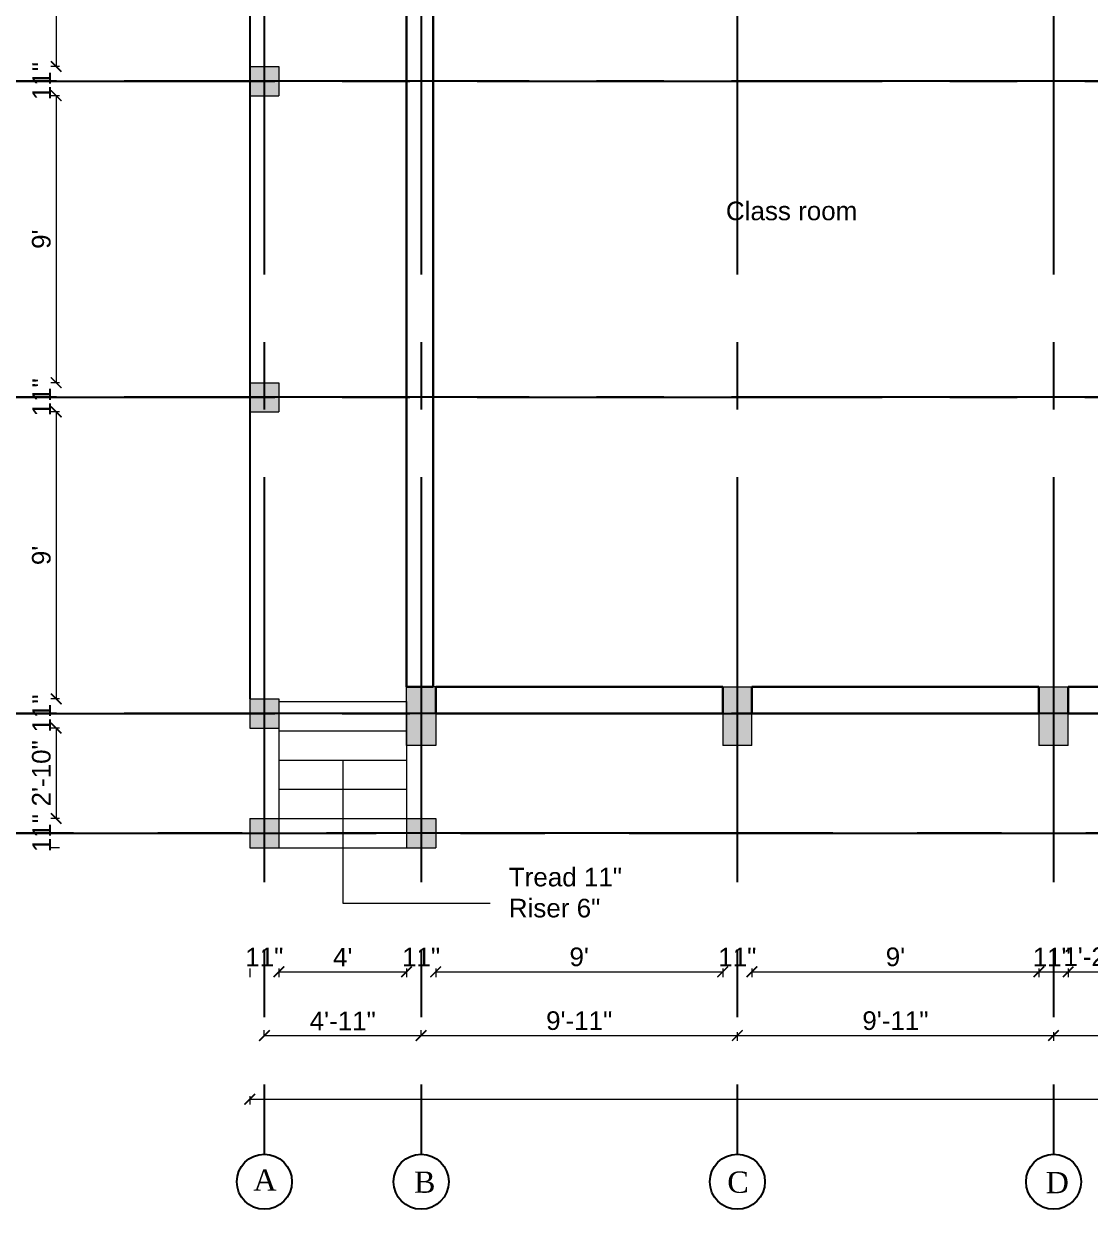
# Model space of a CAD drawing. Header units: inches. Extents: x -6800 to 96653, y -25814 to 17379.
# Drawn here: x 33904.6 to 34306, y 811.2 to 1257.4 of the extents above; entities that cross this region are included whole.
import ezdxf

# ---------------------------------------------------------------- set-up
doc = ezdxf.new("R2010")
doc.units = ezdxf.units.IN
doc.header["$MEASUREMENT"] = 0
doc.header["$PDMODE"] = 34
doc.linetypes.add('CENTER2', pattern=[28.575, 19.05, -3.175, 3.175, -3.175])
doc.layers.add('A-Windows', color=7, linetype='Continuous')
doc.layers.add('grid', color=251, linetype='Continuous')
for name, color, linetype, lineweight in [('dimension', 50, 'Continuous', 20), ('dimension @ 1', 50, 'Continuous', 20), ('Stairs', 60, 'Continuous', 13), ('Wall', 90, 'Continuous', 30), ('Win ele', 211, 'Continuous', 15), ('windows', 4, 'Continuous', 13)]:
    doc.layers.add(name, color=color, linetype=linetype, lineweight=lineweight)
doc.styles.get("Standard").update_dxf_attribs({"font": 'arial.ttf'})
doc.dimstyles.get("Standard").update_dxf_attribs({"dimtxt": 7, "dimasz": 4, "dimexe": 2, "dimexo": 2, "dimgap": 2, "dimtad": 1, "dimdec": 0, "dimzin": 0, "dimdsep": 46, "dimlunit": 4, "dimtxsty": 'Standard', "dimblk": 'ARCHTICK', "dimcen": 0.25, "dimclrd": 256, "dimclre": 256, "dimclrt": 256, "dimadec": 0, "dimazin": 0, "dimtfac": 1, "dimtdec": 0, "dimtofl": 0, "dimtmove": 0, "dimatfit": 3, "dimfxl": 1, "dimfxlon": 1, "dimtolj": 1, "dimtzin": 0, "dimlwd": -1, "dimlwe": -1, "dimarcsym": 1})

# ---------------------------------------------------------------- blocks, each defined once
blk = doc.blocks.new('*D428')
at = {"layer": 'Defpoints', "color": 0, "transparency": 16777216}
for p in [(33989.65, 947.31), (34000.65, 947.31), (34000.65, 900.62)]:
    blk.add_point(p, dxfattribs=at)
at = {"layer": 'dimension', "transparency": 16777216}
for p, q in [((33989.65, 901.87), (33989.65, 898.62)), ((34000.65, 901.87), (34000.65, 898.62))]:
    blk.add_line(p, q, dxfattribs=at)
at = {"layer": 'dimension', "transparency": 16777216, "insert": (33995.15, 906.14), "char_height": 7, "attachment_point": 5}
blk.add_mtext('\\A1;11"', dxfattribs=at)
blk = doc.blocks.new('_ArchTick')
at = {"color": 0, "linetype": 'ByBlock', "const_width": 0.15}
blk.add_lwpolyline([(-0.5, -0.5), (0.5, 0.5)], dxfattribs=at)
blk = doc.blocks.new('*D427')
at = {"layer": 'Defpoints', "color": 0, "transparency": 16777216}
for p in [(34000.65, 947.31), (34048.65, 947.31), (34048.65, 900.62)]:
    blk.add_point(p, dxfattribs=at)
at = {"layer": 'dimension', "transparency": 16777216}
for p, q in [((34000.65, 901.87), (34000.65, 898.62)), ((34048.65, 901.87), (34048.65, 898.62)), ((34000.65, 900.62), (34048.65, 900.62))]:
    blk.add_line(p, q, dxfattribs=at)
at = {"layer": 'dimension', "transparency": 16777216, "xscale": 4, "yscale": 4, "zscale": 4, "rotation": 180}
blk.add_blockref('_ArchTick', (34000.65, 900.62), dxfattribs=at)
at = {"layer": 'dimension', "transparency": 16777216, "xscale": 4, "yscale": 4, "zscale": 4}
blk.add_blockref('_ArchTick', (34048.65, 900.62), dxfattribs=at)
at = {"layer": 'dimension', "transparency": 16777216, "insert": (34024.65, 906.12), "char_height": 7, "attachment_point": 5}
blk.add_mtext("\\A1;4'", dxfattribs=at)
blk = doc.blocks.new('*D426')
at = {"layer": 'Defpoints', "color": 0, "transparency": 16777216}
for p in [(34048.65, 947.31), (34059.65, 947.31), (34059.65, 900.62)]:
    blk.add_point(p, dxfattribs=at)
at = {"layer": 'dimension', "transparency": 16777216}
for p, q in [((34048.65, 901.87), (34048.65, 898.62)), ((34059.65, 901.87), (34059.65, 898.62))]:
    blk.add_line(p, q, dxfattribs=at)
at = {"layer": 'dimension', "transparency": 16777216, "insert": (34054.15, 906.14), "char_height": 7, "attachment_point": 5}
blk.add_mtext('\\A1;11"', dxfattribs=at)
blk = doc.blocks.new('*D425')
at = {"layer": 'Defpoints', "color": 0, "transparency": 16777216}
for p in [(34167.65, 985.81), (34059.65, 947.31), (34167.65, 900.62)]:
    blk.add_point(p, dxfattribs=at)
at = {"layer": 'dimension', "transparency": 16777216}
for p, q in [((34059.65, 901.87), (34059.65, 898.62)), ((34167.65, 901.87), (34167.65, 898.62)), ((34059.65, 900.62), (34167.65, 900.62))]:
    blk.add_line(p, q, dxfattribs=at)
at = {"layer": 'dimension', "transparency": 16777216, "xscale": 4, "yscale": 4, "zscale": 4, "rotation": 180}
blk.add_blockref('_ArchTick', (34059.65, 900.62), dxfattribs=at)
at = {"layer": 'dimension', "transparency": 16777216, "xscale": 4, "yscale": 4, "zscale": 4}
blk.add_blockref('_ArchTick', (34167.65, 900.62), dxfattribs=at)
at = {"layer": 'dimension', "transparency": 16777216, "insert": (34113.65, 906.2), "char_height": 7, "attachment_point": 5}
blk.add_mtext("\\A1;9'", dxfattribs=at)
blk = doc.blocks.new('*D424')
at = {"layer": 'Defpoints', "color": 0, "transparency": 16777216}
for p in [(34167.65, 985.81), (34178.65, 985.81), (34178.65, 900.62)]:
    blk.add_point(p, dxfattribs=at)
at = {"layer": 'dimension', "transparency": 16777216}
for p, q in [((34167.65, 901.87), (34167.65, 898.62)), ((34178.65, 901.87), (34178.65, 898.62))]:
    blk.add_line(p, q, dxfattribs=at)
at = {"layer": 'dimension', "transparency": 16777216, "insert": (34173.15, 906.14), "char_height": 7, "attachment_point": 5}
blk.add_mtext('\\A1;11"', dxfattribs=at)
blk = doc.blocks.new('*D423')
at = {"layer": 'Defpoints', "color": 0, "transparency": 16777216}
for p in [(34178.65, 985.81), (34286.65, 985.81), (34286.65, 900.62)]:
    blk.add_point(p, dxfattribs=at)
at = {"layer": 'dimension', "transparency": 16777216}
for p, q in [((34178.65, 901.87), (34178.65, 898.62)), ((34286.65, 901.87), (34286.65, 898.62)), ((34178.65, 900.62), (34286.65, 900.62))]:
    blk.add_line(p, q, dxfattribs=at)
at = {"layer": 'dimension', "transparency": 16777216, "xscale": 4, "yscale": 4, "zscale": 4, "rotation": 180}
blk.add_blockref('_ArchTick', (34178.65, 900.62), dxfattribs=at)
at = {"layer": 'dimension', "transparency": 16777216, "xscale": 4, "yscale": 4, "zscale": 4}
blk.add_blockref('_ArchTick', (34286.65, 900.62), dxfattribs=at)
at = {"layer": 'dimension', "transparency": 16777216, "insert": (34232.65, 906.2), "char_height": 7, "attachment_point": 5}
blk.add_mtext("\\A1;9'", dxfattribs=at)
blk = doc.blocks.new('*D422')
at = {"layer": 'Defpoints', "color": 0, "transparency": 16777216}
for p in [(34286.65, 985.81), (34297.65, 985.81), (34297.65, 900.62)]:
    blk.add_point(p, dxfattribs=at)
at = {"layer": 'dimension', "transparency": 16777216}
for p, q in [((34286.65, 901.87), (34286.65, 898.62)), ((34297.65, 901.87), (34297.65, 898.62)), ((34286.65, 900.62), (34297.65, 900.62))]:
    blk.add_line(p, q, dxfattribs=at)
at = {"layer": 'dimension', "transparency": 16777216, "xscale": 4, "yscale": 4, "zscale": 4, "rotation": 180}
blk.add_blockref('_ArchTick', (34286.65, 900.62), dxfattribs=at)
at = {"layer": 'dimension', "transparency": 16777216, "xscale": 4, "yscale": 4, "zscale": 4}
blk.add_blockref('_ArchTick', (34297.65, 900.62), dxfattribs=at)
at = {"layer": 'dimension', "transparency": 16777216, "insert": (34291.49, 906.14), "char_height": 7, "attachment_point": 5}
blk.add_mtext('\\A1;11"', dxfattribs=at)
blk = doc.blocks.new('*D421')
at = {"layer": 'Defpoints', "color": 0, "transparency": 16777216}
for p in [(34311.65, 1240.81), (34297.65, 985.81), (34311.65, 900.62)]:
    blk.add_point(p, dxfattribs=at)
at = {"layer": 'dimension', "transparency": 16777216}
for p, q in [((34297.65, 901.87), (34297.65, 898.62)), ((34311.65, 901.87), (34311.65, 898.62)), ((34297.65, 900.62), (34311.65, 900.62))]:
    blk.add_line(p, q, dxfattribs=at)
at = {"layer": 'dimension', "transparency": 16777216, "xscale": 4, "yscale": 4, "zscale": 4, "rotation": 180}
blk.add_blockref('_ArchTick', (34297.65, 900.62), dxfattribs=at)
at = {"layer": 'dimension', "transparency": 16777216, "xscale": 4, "yscale": 4, "zscale": 4}
blk.add_blockref('_ArchTick', (34311.65, 900.62), dxfattribs=at)
at = {"layer": 'dimension', "transparency": 16777216, "insert": (34305.57, 906.31), "char_height": 7, "attachment_point": 5}
blk.add_mtext('\\A1;1\'-2"', dxfattribs=at)
blk = doc.blocks.new('*D410')
at = {"layer": 'Defpoints', "color": 0, "transparency": 16777216}
for p in [(33995.15, 876.62), (34054.15, 876.62), (34054.15, 876.62)]:
    blk.add_point(p, dxfattribs=at)
at = {"layer": 'dimension', "transparency": 16777216}
for p, q in [((33995.15, 876.62), (33995.15, 878.62)), ((33995.15, 876.62), (34054.15, 876.62)), ((34054.15, 876.62), (34054.15, 878.62))]:
    blk.add_line(p, q, dxfattribs=at)
at = {"layer": 'dimension', "transparency": 16777216, "xscale": 4, "yscale": 4, "zscale": 4, "rotation": 180}
blk.add_blockref('_ArchTick', (33995.15, 876.62), dxfattribs=at)
at = {"layer": 'dimension', "transparency": 16777216, "xscale": 4, "yscale": 4, "zscale": 4}
blk.add_blockref('_ArchTick', (34054.15, 876.62), dxfattribs=at)
at = {"layer": 'dimension', "transparency": 16777216, "insert": (34024.65, 882.13), "char_height": 7, "attachment_point": 5}
blk.add_mtext('\\A1;4\'-11"', dxfattribs=at)
blk = doc.blocks.new('*D409')
at = {"layer": 'Defpoints', "color": 0, "transparency": 16777216}
for p in [(34173.15, 985.81), (34054.15, 876.62), (34173.15, 876.62)]:
    blk.add_point(p, dxfattribs=at)
at = {"layer": 'dimension', "transparency": 16777216}
for p, q in [((34054.15, 876.62), (34054.15, 878.62)), ((34054.15, 876.62), (34173.15, 876.62)), ((34173.15, 877.87), (34173.15, 874.62))]:
    blk.add_line(p, q, dxfattribs=at)
at = {"layer": 'dimension', "transparency": 16777216, "xscale": 4, "yscale": 4, "zscale": 4, "rotation": 180}
blk.add_blockref('_ArchTick', (34054.15, 876.62), dxfattribs=at)
at = {"layer": 'dimension', "transparency": 16777216, "xscale": 4, "yscale": 4, "zscale": 4}
blk.add_blockref('_ArchTick', (34173.15, 876.62), dxfattribs=at)
at = {"layer": 'dimension', "transparency": 16777216, "insert": (34113.65, 882.19), "char_height": 7, "attachment_point": 5}
blk.add_mtext('\\A1;9\'-11"', dxfattribs=at)
blk = doc.blocks.new('*D408')
at = {"layer": 'Defpoints', "color": 0, "transparency": 16777216}
for p in [(34173.15, 985.81), (34292.15, 985.81), (34292.15, 876.62)]:
    blk.add_point(p, dxfattribs=at)
at = {"layer": 'dimension', "transparency": 16777216}
for p, q in [((34173.15, 877.87), (34173.15, 874.62)), ((34173.15, 876.62), (34292.15, 876.62)), ((34292.15, 877.87), (34292.15, 874.62))]:
    blk.add_line(p, q, dxfattribs=at)
at = {"layer": 'dimension', "transparency": 16777216, "xscale": 4, "yscale": 4, "zscale": 4, "rotation": 180}
blk.add_blockref('_ArchTick', (34173.15, 876.62), dxfattribs=at)
at = {"layer": 'dimension', "transparency": 16777216, "xscale": 4, "yscale": 4, "zscale": 4}
blk.add_blockref('_ArchTick', (34292.15, 876.62), dxfattribs=at)
at = {"layer": 'dimension', "transparency": 16777216, "insert": (34232.65, 882.19), "char_height": 7, "attachment_point": 5}
blk.add_mtext('\\A1;9\'-11"', dxfattribs=at)
blk = doc.blocks.new('*D407')
at = {"layer": 'Defpoints', "color": 0, "transparency": 16777216}
for p in [(34292.15, 985.81), (34411.15, 985.81), (34411.15, 876.62)]:
    blk.add_point(p, dxfattribs=at)
at = {"layer": 'dimension', "transparency": 16777216}
for p, q in [((34292.15, 877.87), (34292.15, 874.62)), ((34292.15, 876.62), (34411.15, 876.62)), ((34411.15, 877.87), (34411.15, 874.62))]:
    blk.add_line(p, q, dxfattribs=at)
at = {"layer": 'dimension', "transparency": 16777216, "xscale": 4, "yscale": 4, "zscale": 4, "rotation": 180}
blk.add_blockref('_ArchTick', (34292.15, 876.62), dxfattribs=at)
at = {"layer": 'dimension', "transparency": 16777216, "xscale": 4, "yscale": 4, "zscale": 4}
blk.add_blockref('_ArchTick', (34411.15, 876.62), dxfattribs=at)
at = {"layer": 'dimension', "transparency": 16777216, "insert": (34351.65, 882.19), "char_height": 7, "attachment_point": 5}
blk.add_mtext('\\A1;9\'-11"', dxfattribs=at)
blk = doc.blocks.new('*D404')
at = {"layer": 'Defpoints', "color": 0, "transparency": 16777216}
for p in [(34652.65, 997.81), (33989.65, 947.31), (34652.65, 852.62)]:
    blk.add_point(p, dxfattribs=at)
at = {"layer": 'dimension', "transparency": 16777216}
for p, q in [((33989.65, 853.87), (33989.65, 850.62)), ((33989.65, 852.62), (34652.65, 852.62)), ((34652.65, 853.87), (34652.65, 850.62))]:
    blk.add_line(p, q, dxfattribs=at)
at = {"layer": 'dimension', "transparency": 16777216, "xscale": 4, "yscale": 4, "zscale": 4, "rotation": 180}
blk.add_blockref('_ArchTick', (33989.65, 852.62), dxfattribs=at)
at = {"layer": 'dimension', "transparency": 16777216, "xscale": 4, "yscale": 4, "zscale": 4}
blk.add_blockref('_ArchTick', (34652.65, 852.62), dxfattribs=at)
at = {"layer": 'dimension', "transparency": 16777216, "insert": (34321.15, 858.19), "char_height": 7, "attachment_point": 5}
blk.add_mtext('\\A1;55\'-3"', dxfattribs=at)
blk = doc.blocks.new('*D400')
at = {"layer": 'Defpoints', "color": 0, "transparency": 16777216}
for p in [(33989.65, 1349.31), (33916.83, 1241.31), (33989.65, 1241.31)]:
    blk.add_point(p, dxfattribs=at)
at = {"layer": 'dimension', "transparency": 16777216}
for p, q in [((33918.08, 1349.31), (33914.83, 1349.31)), ((33916.83, 1349.31), (33916.83, 1241.31)), ((33918.08, 1241.31), (33914.83, 1241.31))]:
    blk.add_line(p, q, dxfattribs=at)
at = {"layer": 'dimension', "transparency": 16777216, "xscale": 4, "yscale": 4, "zscale": 4}
for p, rotation in [((33916.83, 1349.31), 90), ((33916.83, 1241.31), 270)]:
    blk.add_blockref('_ArchTick', p, dxfattribs=dict(at, rotation=rotation))
at = {"layer": 'dimension', "transparency": 16777216, "insert": (33911.26, 1295.31), "char_height": 7, "attachment_point": 5, "rotation": 90}
blk.add_mtext("\\A1;9'", dxfattribs=at)
blk = doc.blocks.new('*D399')
at = {"layer": 'Defpoints', "color": 0, "transparency": 16777216}
for p in [(33989.65, 1241.31), (33916.83, 1230.31), (33989.65, 1230.31)]:
    blk.add_point(p, dxfattribs=at)
at = {"layer": 'dimension', "transparency": 16777216}
for p, q in [((33918.08, 1241.31), (33914.83, 1241.31)), ((33918.08, 1230.31), (33914.83, 1230.31))]:
    blk.add_line(p, q, dxfattribs=at)
at = {"layer": 'dimension', "transparency": 16777216, "insert": (33911.32, 1235.81), "char_height": 7, "attachment_point": 5, "rotation": 90}
blk.add_mtext('\\A1;11"', dxfattribs=at)
blk = doc.blocks.new('*D398')
at = {"layer": 'Defpoints', "color": 0, "transparency": 16777216}
for p in [(33989.65, 1230.31), (33916.83, 1122.31), (33989.65, 1122.31)]:
    blk.add_point(p, dxfattribs=at)
at = {"layer": 'dimension', "transparency": 16777216}
for p, q in [((33918.08, 1230.31), (33914.83, 1230.31)), ((33916.83, 1230.31), (33916.83, 1122.31)), ((33918.08, 1122.31), (33914.83, 1122.31))]:
    blk.add_line(p, q, dxfattribs=at)
at = {"layer": 'dimension', "transparency": 16777216, "xscale": 4, "yscale": 4, "zscale": 4}
for p, rotation in [((33916.83, 1230.31), 90), ((33916.83, 1122.31), 270)]:
    blk.add_blockref('_ArchTick', p, dxfattribs=dict(at, rotation=rotation))
at = {"layer": 'dimension', "transparency": 16777216, "insert": (33911.26, 1176.31), "char_height": 7, "attachment_point": 5, "rotation": 90}
blk.add_mtext("\\A1;9'", dxfattribs=at)
blk = doc.blocks.new('*D397')
at = {"layer": 'Defpoints', "color": 0, "transparency": 16777216}
for p in [(33989.65, 1122.31), (33916.83, 1111.31), (33989.65, 1111.31)]:
    blk.add_point(p, dxfattribs=at)
at = {"layer": 'dimension', "transparency": 16777216}
for p, q in [((33918.08, 1122.31), (33914.83, 1122.31)), ((33918.08, 1111.31), (33914.83, 1111.31))]:
    blk.add_line(p, q, dxfattribs=at)
at = {"layer": 'dimension', "transparency": 16777216, "insert": (33911.32, 1116.81), "char_height": 7, "attachment_point": 5, "rotation": 90}
blk.add_mtext('\\A1;11"', dxfattribs=at)
blk = doc.blocks.new('*D396')
at = {"layer": 'Defpoints', "color": 0, "transparency": 16777216}
for p in [(33989.65, 1111.31), (33916.83, 1003.31), (33989.65, 1003.31)]:
    blk.add_point(p, dxfattribs=at)
at = {"layer": 'dimension', "transparency": 16777216}
for p, q in [((33918.08, 1111.31), (33914.83, 1111.31)), ((33916.83, 1111.31), (33916.83, 1003.31)), ((33918.08, 1003.31), (33914.83, 1003.31))]:
    blk.add_line(p, q, dxfattribs=at)
at = {"layer": 'dimension', "transparency": 16777216, "xscale": 4, "yscale": 4, "zscale": 4}
for p, rotation in [((33916.83, 1111.31), 90), ((33916.83, 1003.31), 270)]:
    blk.add_blockref('_ArchTick', p, dxfattribs=dict(at, rotation=rotation))
at = {"layer": 'dimension', "transparency": 16777216, "insert": (33911.26, 1057.31), "char_height": 7, "attachment_point": 5, "rotation": 90}
blk.add_mtext("\\A1;9'", dxfattribs=at)
blk = doc.blocks.new('*D395')
at = {"layer": 'Defpoints', "color": 0, "transparency": 16777216}
for p in [(33989.65, 1003.31), (33916.83, 992.31), (33989.65, 992.31)]:
    blk.add_point(p, dxfattribs=at)
at = {"layer": 'dimension', "transparency": 16777216}
for p, q in [((33918.08, 1003.31), (33914.83, 1003.31)), ((33918.08, 992.31), (33914.83, 992.31))]:
    blk.add_line(p, q, dxfattribs=at)
at = {"layer": 'dimension', "transparency": 16777216, "insert": (33911.32, 997.81), "char_height": 7, "attachment_point": 5, "rotation": 90}
blk.add_mtext('\\A1;11"', dxfattribs=at)
blk = doc.blocks.new('*D394')
at = {"layer": 'Defpoints', "color": 0, "transparency": 16777216}
for p in [(33989.65, 992.31), (33916.83, 958.31), (33989.65, 958.31)]:
    blk.add_point(p, dxfattribs=at)
at = {"layer": 'dimension', "transparency": 16777216}
for p, q in [((33918.08, 992.31), (33914.83, 992.31)), ((33916.83, 992.31), (33916.83, 958.31)), ((33918.08, 958.31), (33914.83, 958.31))]:
    blk.add_line(p, q, dxfattribs=at)
at = {"layer": 'dimension', "transparency": 16777216, "xscale": 4, "yscale": 4, "zscale": 4}
for p, rotation in [((33916.83, 992.31), 90), ((33916.83, 958.31), 270)]:
    blk.add_blockref('_ArchTick', p, dxfattribs=dict(at, rotation=rotation))
at = {"layer": 'dimension', "transparency": 16777216, "insert": (33911.26, 975.31), "char_height": 7, "attachment_point": 5, "rotation": 90}
blk.add_mtext('\\A1;2\'-10"', dxfattribs=at)
blk = doc.blocks.new('*D393')
at = {"layer": 'Defpoints', "color": 0, "transparency": 16777216}
for p in [(33989.65, 958.31), (33916.83, 947.31), (33989.65, 947.31)]:
    blk.add_point(p, dxfattribs=at)
at = {"layer": 'dimension', "transparency": 16777216}
for p, q in [((33918.08, 958.31), (33914.83, 958.31)), ((33918.08, 947.31), (33914.83, 947.31))]:
    blk.add_line(p, q, dxfattribs=at)
at = {"layer": 'dimension', "transparency": 16777216, "insert": (33911.32, 952.81), "char_height": 7, "attachment_point": 5, "rotation": 90}
blk.add_mtext('\\A1;11"', dxfattribs=at)
blk = doc.blocks.new('*D391')
at = {"layer": 'Defpoints', "color": 0, "transparency": 16777216}
for p in [(33892.83, 1354.81), (33892.83, 1235.81), (33989.65, 1235.81)]:
    blk.add_point(p, dxfattribs=at)
at = {"layer": 'dimension', "transparency": 16777216}
for p, q in [((33892.83, 1354.81), (33894.83, 1354.81)), ((33892.83, 1354.81), (33892.83, 1235.81)), ((33894.08, 1235.81), (33890.83, 1235.81))]:
    blk.add_line(p, q, dxfattribs=at)
at = {"layer": 'dimension', "transparency": 16777216, "xscale": 4, "yscale": 4, "zscale": 4}
for p, rotation in [((33892.83, 1354.81), 90), ((33892.83, 1235.81), 270)]:
    blk.add_blockref('_ArchTick', p, dxfattribs=dict(at, rotation=rotation))
at = {"layer": 'dimension', "transparency": 16777216, "insert": (33887.26, 1295.31), "char_height": 7, "attachment_point": 5, "rotation": 90}
blk.add_mtext('\\A1;9\'-11"', dxfattribs=at)
blk = doc.blocks.new('*D390')
at = {"layer": 'Defpoints', "color": 0, "transparency": 16777216}
for p in [(33989.65, 1235.81), (33892.83, 1116.81), (33989.65, 1116.81)]:
    blk.add_point(p, dxfattribs=at)
at = {"layer": 'dimension', "transparency": 16777216}
for p, q in [((33894.08, 1235.81), (33890.83, 1235.81)), ((33892.83, 1235.81), (33892.83, 1116.81)), ((33894.08, 1116.81), (33890.83, 1116.81))]:
    blk.add_line(p, q, dxfattribs=at)
at = {"layer": 'dimension', "transparency": 16777216, "xscale": 4, "yscale": 4, "zscale": 4}
for p, rotation in [((33892.83, 1235.81), 90), ((33892.83, 1116.81), 270)]:
    blk.add_blockref('_ArchTick', p, dxfattribs=dict(at, rotation=rotation))
at = {"layer": 'dimension', "transparency": 16777216, "insert": (33887.26, 1176.31), "char_height": 7, "attachment_point": 5, "rotation": 90}
blk.add_mtext('\\A1;9\'-11"', dxfattribs=at)
blk = doc.blocks.new('*D389')
at = {"layer": 'Defpoints', "color": 0, "transparency": 16777216}
for p in [(33989.65, 1116.81), (33892.83, 997.81), (33989.65, 997.81)]:
    blk.add_point(p, dxfattribs=at)
at = {"layer": 'dimension', "transparency": 16777216}
for p, q in [((33894.08, 1116.81), (33890.83, 1116.81)), ((33892.83, 1116.81), (33892.83, 997.81)), ((33894.08, 997.81), (33890.83, 997.81))]:
    blk.add_line(p, q, dxfattribs=at)
at = {"layer": 'dimension', "transparency": 16777216, "xscale": 4, "yscale": 4, "zscale": 4}
for p, rotation in [((33892.83, 1116.81), 90), ((33892.83, 997.81), 270)]:
    blk.add_blockref('_ArchTick', p, dxfattribs=dict(at, rotation=rotation))
at = {"layer": 'dimension', "transparency": 16777216, "insert": (33887.26, 1057.31), "char_height": 7, "attachment_point": 5, "rotation": 90}
blk.add_mtext('\\A1;9\'-11"', dxfattribs=at)
blk = doc.blocks.new('*D388')
at = {"layer": 'Defpoints', "color": 0, "transparency": 16777216}
for p in [(33989.65, 997.81), (33892.83, 952.81), (33989.65, 952.81)]:
    blk.add_point(p, dxfattribs=at)
at = {"layer": 'dimension', "transparency": 16777216}
for p, q in [((33894.08, 997.81), (33890.83, 997.81)), ((33892.83, 997.81), (33892.83, 952.81)), ((33894.08, 952.81), (33890.83, 952.81))]:
    blk.add_line(p, q, dxfattribs=at)
at = {"layer": 'dimension', "transparency": 16777216, "xscale": 4, "yscale": 4, "zscale": 4}
for p, rotation in [((33892.83, 997.81), 90), ((33892.83, 952.81), 270)]:
    blk.add_blockref('_ArchTick', p, dxfattribs=dict(at, rotation=rotation))
at = {"layer": 'dimension', "transparency": 16777216, "insert": (33887.25, 975.31), "char_height": 7, "attachment_point": 5, "rotation": 90}
blk.add_mtext('\\A1;3\'-9"', dxfattribs=at)
blk = doc.blocks.new('*D387')
at = {"layer": 'Defpoints', "color": 0, "transparency": 16777216}
for p in [(34000.65, 1433.31), (33868.85, 947.31), (34000.65, 947.31)]:
    blk.add_point(p, dxfattribs=at)
at = {"layer": 'dimension', "transparency": 16777216}
for p, q in [((33870.1, 1433.31), (33866.85, 1433.31)), ((33868.85, 1433.31), (33868.85, 947.31)), ((33870.1, 947.31), (33866.85, 947.31))]:
    blk.add_line(p, q, dxfattribs=at)
at = {"layer": 'dimension', "transparency": 16777216, "xscale": 4, "yscale": 4, "zscale": 4}
for p, rotation in [((33868.85, 1433.31), 90), ((33868.85, 947.31), 270)]:
    blk.add_blockref('_ArchTick', p, dxfattribs=dict(at, rotation=rotation))
at = {"layer": 'dimension', "transparency": 16777216, "insert": (33863.28, 1190.31), "char_height": 7, "attachment_point": 5, "rotation": 90}
blk.add_mtext('\\A1;40\'-6"', dxfattribs=at)
blk = doc.blocks.new('*D371')
at = {"layer": 'Defpoints', "color": 0, "transparency": 16777216}
for p in [(34048.65, 1354.81), (34652.65, 1235.81), (34729.94, 1235.81)]:
    blk.add_point(p, dxfattribs=at)
at = {"layer": 'dimension', "transparency": 16777216}
for p, q in [((34728.69, 1354.81), (34731.94, 1354.81)), ((34729.94, 1354.81), (34729.94, 1235.81)), ((34728.69, 1235.81), (34731.94, 1235.81))]:
    blk.add_line(p, q, dxfattribs=at)
at = {"layer": 'dimension', "transparency": 16777216, "xscale": 4, "yscale": 4, "zscale": 4}
for p, rotation in [((34729.94, 1354.81), 90), ((34729.94, 1235.81), 270)]:
    blk.add_blockref('_ArchTick', p, dxfattribs=dict(at, rotation=rotation))
at = {"layer": 'dimension', "transparency": 16777216, "insert": (34724.37, 1295.31), "char_height": 7, "attachment_point": 5, "rotation": 90}
blk.add_mtext('\\A1;9\'-11"', dxfattribs=at)
blk = doc.blocks.new('*D368')
at = {"layer": 'Defpoints', "color": 0, "transparency": 16777216}
for p in [(34652.65, 997.81), (34059.65, 952.81), (34729.94, 952.81)]:
    blk.add_point(p, dxfattribs=at)
at = {"layer": 'dimension', "transparency": 16777216}
for p, q in [((34728.69, 997.81), (34731.94, 997.81)), ((34729.94, 997.81), (34729.94, 952.81)), ((34728.69, 952.81), (34731.94, 952.81))]:
    blk.add_line(p, q, dxfattribs=at)
at = {"layer": 'dimension', "transparency": 16777216, "xscale": 4, "yscale": 4, "zscale": 4}
for p, rotation in [((34729.94, 997.81), 90), ((34729.94, 952.81), 270)]:
    blk.add_blockref('_ArchTick', p, dxfattribs=dict(at, rotation=rotation))
at = {"layer": 'dimension', "transparency": 16777216, "insert": (34724.37, 975.31), "char_height": 7, "attachment_point": 5, "rotation": 90}
blk.add_mtext('\\A1;3\'-9"', dxfattribs=at)
blk = doc.blocks.new('*D366')
at = {"layer": 'Defpoints', "color": 0, "transparency": 16777216}
for p in [(34059.65, 985.81), (34059.65, 958.31), (34705.94, 958.31)]:
    blk.add_point(p, dxfattribs=at)
at = {"layer": 'dimension', "transparency": 16777216}
for p, q in [((34704.69, 985.81), (34707.94, 985.81)), ((34705.94, 985.81), (34705.94, 958.31)), ((34704.69, 958.31), (34707.94, 958.31))]:
    blk.add_line(p, q, dxfattribs=at)
at = {"layer": 'dimension', "transparency": 16777216, "xscale": 4, "yscale": 4, "zscale": 4}
for p, rotation in [((34705.94, 985.81), 90), ((34705.94, 958.31), 270)]:
    blk.add_blockref('_ArchTick', p, dxfattribs=dict(at, rotation=rotation))
at = {"layer": 'dimension', "transparency": 16777216, "insert": (34700.43, 972.06), "char_height": 7, "attachment_point": 5, "rotation": 90}
blk.add_mtext('\\A1;2\'-4"', dxfattribs=at)
blk = doc.blocks.new('*D365')
at = {"layer": 'Defpoints', "color": 0, "transparency": 16777216}
for p in [(34059.65, 958.31), (34059.65, 947.31), (34705.94, 947.31)]:
    blk.add_point(p, dxfattribs=at)
at = {"layer": 'dimension', "transparency": 16777216}
for p, q in [((34704.69, 958.31), (34707.94, 958.31)), ((34704.69, 947.31), (34707.94, 947.31))]:
    blk.add_line(p, q, dxfattribs=at)
at = {"layer": 'dimension', "transparency": 16777216, "insert": (34700.43, 952.81), "char_height": 7, "attachment_point": 5, "rotation": 90}
blk.add_mtext('\\A1;11"', dxfattribs=at)
blk = doc.blocks.new('*D364')
at = {"layer": 'Defpoints', "color": 0, "transparency": 16777216}
for p in [(34048.65, 1433.31), (34048.65, 947.31), (34753.94, 947.31)]:
    blk.add_point(p, dxfattribs=at)
at = {"layer": 'dimension', "transparency": 16777216}
for p, q in [((34752.69, 1433.31), (34755.94, 1433.31)), ((34753.94, 1433.31), (34753.94, 947.31)), ((34752.69, 947.31), (34755.94, 947.31))]:
    blk.add_line(p, q, dxfattribs=at)
at = {"layer": 'dimension', "transparency": 16777216, "xscale": 4, "yscale": 4, "zscale": 4}
for p, rotation in [((34753.94, 1433.31), 90), ((34753.94, 947.31), 270)]:
    blk.add_blockref('_ArchTick', p, dxfattribs=dict(at, rotation=rotation))
at = {"layer": 'dimension', "transparency": 16777216, "insert": (34748.37, 1190.31), "char_height": 7, "attachment_point": 5, "rotation": 90}
blk.add_mtext('\\A1;40\'-6"', dxfattribs=at)

msp = doc.modelspace()

# ---------------------------------------------------------------- hatches: boundary and pattern name
at = {"layer": 'windows', "true_color": 0x9898cc, "transparency": 33554687}
h = msp.add_hatch(color=253, dxfattribs=at)
h.dxf.hatch_style = 1
h.paths.add_polyline_path([(34000.65, 1417.31), (33989.65, 1417.31), (33989.65, 1406.31), (34000.65, 1406.31)])
h.paths.add_polyline_path([(34059.65, 1417.31), (34048.65, 1417.31), (34048.65, 1406.31), (34059.65, 1406.31)])
h.paths.add_polyline_path([(34059.65, 1365.81), (34048.65, 1365.81), (34048.65, 1343.81), (34059.65, 1343.81)])
h.paths.add_polyline_path([(34000.65, 1360.31), (33989.65, 1360.31), (33989.65, 1349.31), (34000.65, 1349.31)])
h.paths.add_polyline_path([(34000.65, 1241.31), (33989.65, 1241.31), (33989.65, 1230.31), (34000.65, 1230.31)])
h.paths.add_polyline_path([(34000.65, 1122.31), (33989.65, 1122.31), (33989.65, 1111.31), (34000.65, 1111.31)])
h.paths.add_polyline_path([(34000.65, 1003.31), (33989.65, 1003.31), (33989.65, 992.31), (34000.65, 992.31)])
h.paths.add_polyline_path([(34059.65, 1007.81), (34048.65, 1007.81), (34048.65, 985.81), (34059.65, 985.81)])
h.paths.add_polyline_path([(34000.65, 958.31), (33989.65, 958.31), (33989.65, 947.31), (34000.65, 947.31)])
h.paths.add_polyline_path([(34059.65, 958.31), (34048.65, 958.31), (34048.65, 947.31), (34059.65, 947.31)])
h.paths.add_polyline_path([(34178.65, 1007.81), (34167.65, 1007.81), (34167.65, 985.81), (34178.65, 985.81)])
h.paths.add_polyline_path([(34297.65, 1007.81), (34286.65, 1007.81), (34286.65, 985.81), (34297.65, 985.81)])
h.paths.add_polyline_path([(34416.65, 1007.81), (34405.65, 1007.81), (34405.65, 985.81), (34416.65, 985.81)])
h.paths.add_polyline_path([(34535.65, 1007.81), (34524.65, 1007.81), (34524.65, 985.81), (34535.65, 985.81)])
h.paths.add_polyline_path([(34535.65, 1365.81), (34524.65, 1365.81), (34524.65, 1343.81), (34535.65, 1343.81)])
h.paths.add_polyline_path([(34416.65, 1365.81), (34405.65, 1365.81), (34405.65, 1343.81), (34416.65, 1343.81)])
h.paths.add_polyline_path([(34297.65, 1365.81), (34286.65, 1365.81), (34286.65, 1343.81), (34297.65, 1343.81)])
h.paths.add_polyline_path([(34178.65, 1365.81), (34167.65, 1365.81), (34167.65, 1343.81), (34178.65, 1343.81)])

# ---------------------------------------------------------------- linework, layer by layer
at = {"transparency": 33554687}
msp.add_line((33989.65, 1349.31), (33989.65, 1003.31), dxfattribs=at)
at = {"layer": 'dimension', "transparency": 33554651}
for p, q in [((34024.65, 980.31), (34024.65, 926.45)), ((34024.65, 926.45), (34080.15, 926.45))]:
    msp.add_line(p, q, dxfattribs=at)
at = {"layer": 'grid', "linetype": 'CENTER2', "ltscale": 8, "transparency": 33554585}
for p, q in [((33995.15, 1543.98), (33995.15, 831.97)), ((34054.15, 1543.98), (34054.15, 831.97)), ((34173.15, 1543.98), (34173.15, 831.97)), ((34292.15, 1543.98), (34292.15, 831.97)), ((34780.56, 1235.81), (33841.2, 1235.81)), ((33846.7, 1235.81), (34786.06, 1235.81)), ((34780.56, 1116.81), (33841.2, 1116.81)), ((33846.7, 1116.81), (34786.06, 1116.81)), ((34780.56, 997.81), (33841.2, 997.81)), ((33846.7, 997.81), (34786.06, 997.81))]:
    msp.add_line(p, q, dxfattribs=at)
at = {"layer": 'grid', "linetype": 'CENTER2', "ltscale": 10, "transparency": 33554585}
for p, q in [((34780.56, 952.81), (33841.2, 952.81)), ((33846.7, 952.81), (34786.06, 952.81))]:
    msp.add_line(p, q, dxfattribs=at)
at = {"layer": 'grid', "ltscale": 10, "transparency": 33554687}
for centre in [(33995.17, 821.6), (34054.17, 821.6), (34173.17, 821.6), (34292.17, 821.6)]:
    msp.add_circle(centre, 10.37, dxfattribs=at)
at = {"layer": 'Stairs'}
for p, q in [((34000.65, 1002.31), (34048.65, 1002.31)), ((34000.65, 1002.31), (34000.65, 947.31)), ((34048.65, 1002.31), (34048.65, 947.31)), ((34000.65, 991.31), (34048.65, 991.31)), ((34000.65, 980.31), (34048.65, 980.31)), ((34000.65, 969.31), (34048.65, 969.31)), ((34000.65, 958.31), (34048.65, 958.31)), ((34000.65, 947.31), (34048.65, 947.31))]:
    msp.add_line(p, q, dxfattribs=at)
at = {"layer": 'Wall'}
for p, q in [((34048.65, 1007.81), (34048.65, 1343.81)), ((34058.65, 1007.81), (34058.65, 1343.81))]:
    msp.add_line(p, q, dxfattribs=at)
at = {"layer": 'Wall', "transparency": 33554687}
for p, q in [((34048.65, 1007.81), (34058.65, 1007.81)), ((34167.65, 1007.81), (34059.65, 1007.81)), ((34059.65, 997.81), (34059.65, 1007.81)), ((34167.65, 1007.81), (34167.65, 997.81)), ((34286.65, 1007.81), (34178.65, 1007.81)), ((34178.65, 1007.81), (34178.65, 997.81)), ((34286.65, 1007.81), (34286.65, 997.81)), ((34405.65, 1007.81), (34297.65, 1007.81)), ((34297.65, 1007.81), (34297.65, 997.81)), ((34167.65, 997.81), (34059.65, 997.81)), ((34286.65, 997.81), (34178.65, 997.81)), ((34405.65, 997.81), (34297.65, 997.81))]:
    msp.add_line(p, q, dxfattribs=at)
at = {"layer": 'Win ele', "transparency": 33554526}
for p, q in [((33989.65, 1241.31), (34000.65, 1241.31)), ((33989.65, 1241.31), (33989.65, 1230.31)), ((34000.65, 1241.31), (34000.65, 1230.31)), ((33989.65, 1230.31), (34000.65, 1230.31)), ((33989.65, 1122.31), (34000.65, 1122.31)), ((33989.65, 1122.31), (33989.65, 1111.31)), ((34000.65, 1122.31), (34000.65, 1111.31)), ((33989.65, 1111.31), (34000.65, 1111.31)), ((34059.65, 1007.81), (34048.65, 1007.81)), ((34048.65, 985.81), (34048.65, 1007.81)), ((34059.65, 1007.81), (34059.65, 985.81)), ((34167.65, 1007.81), (34178.65, 1007.81)), ((34167.65, 1007.81), (34167.65, 985.81)), ((34178.65, 985.81), (34178.65, 1007.81)), ((34286.65, 1007.81), (34297.65, 1007.81)), ((34286.65, 1007.81), (34286.65, 985.81)), ((34297.65, 985.81), (34297.65, 1007.81)), ((33989.65, 1003.31), (34000.65, 1003.31)), ((33989.65, 1003.31), (33989.65, 992.31)), ((34000.65, 1003.31), (34000.65, 992.31)), ((33989.65, 992.31), (34000.65, 992.31)), ((34059.65, 985.81), (34048.65, 985.81)), ((34178.65, 985.81), (34167.65, 985.81)), ((34297.65, 985.81), (34286.65, 985.81)), ((33989.65, 958.31), (34000.65, 958.31)), ((33989.65, 958.31), (33989.65, 947.31)), ((34000.65, 958.31), (34000.65, 947.31)), ((34048.65, 958.31), (34059.65, 958.31)), ((34048.65, 958.31), (34048.65, 947.31)), ((34059.65, 958.31), (34059.65, 947.31)), ((33989.65, 947.31), (34000.65, 947.31)), ((34048.65, 947.31), (34059.65, 947.31))]:
    msp.add_line(p, q, dxfattribs=at)

# ---------------------------------------------------------------- texts
at = {"transparency": 33554687, "insert": (34168.86, 1190.45), "char_height": 7, "attachment_point": 1}
msp.add_mtext_dynamic_manual_height_columns('Class room', width=243.5465, gutter_width=1, heights=[0], dxfattribs=at)
at = {"layer": 'A-Windows', "ltscale": 10, "transparency": 33554687, "char_height": 8, "attachment_point": 1}
for s, insert in [('{\\fTimes New Roman|b0|i0|c0|p18;A}', (33991.06, 826.26)), ('{\\fTimes New Roman|b0|i0|c0|p18;B}', (34051.48, 825.45)), ('{\\fTimes New Roman|b0|i0|c0|p18;C}', (34169.38, 825.45)), ('{\\fTimes New Roman|b0|i0|c0|p18;D}', (34289.21, 825.28))]:
    msp.add_mtext_dynamic_manual_height_columns(s, width=30.4497, gutter_width=1, heights=[0], dxfattribs=dict(at, insert=insert))
at = {"layer": 'dimension', "transparency": 33554651, "insert": (34087.16, 939.76), "char_height": 7, "attachment_point": 1}
msp.add_mtext_dynamic_manual_height_columns('Tread 11"\\PRiser 6"', width=60.9807, gutter_width=1, heights=[0], dxfattribs=at)

# ---------------------------------------------------------------- dimensions: what is measured, and where the dimension line sits
at = {"layer": 'dimension @ 1', "transparency": 33554651}
for base, p1, p2, picture, middle in [((33868.85, 947.31), (34000.65, 1433.31), (34000.65, 947.31), '*D387', (33863.28, 1190.31)), ((34753.94, 947.31), (34048.65, 1433.31), (34048.65, 947.31), '*D364', (34748.37, 1190.31)), ((33892.83, 1235.81), (33892.83, 1354.81), (33989.65, 1235.81), '*D391', (33887.26, 1295.31)), ((34729.94, 1235.81), (34048.65, 1354.81), (34652.65, 1235.81), '*D371', (34724.37, 1295.31)), ((33916.83, 1241.31), (33989.65, 1349.31), (33989.65, 1241.31), '*D400', (33911.26, 1295.31)), ((33916.83, 1230.31), (33989.65, 1241.31), (33989.65, 1230.31), '*D399', (33911.32, 1235.81)), ((33892.83, 1116.81), (33989.65, 1235.81), (33989.65, 1116.81), '*D390', (33887.26, 1176.31)), ((33916.83, 1122.31), (33989.65, 1230.31), (33989.65, 1122.31), '*D398', (33911.26, 1176.31)), ((33916.83, 1111.31), (33989.65, 1122.31), (33989.65, 1111.31), '*D397', (33911.32, 1116.81)), ((33892.83, 997.81), (33989.65, 1116.81), (33989.65, 997.81), '*D389', (33887.26, 1057.31)), ((33916.83, 1003.31), (33989.65, 1111.31), (33989.65, 1003.31), '*D396', (33911.26, 1057.31)), ((33916.83, 992.31), (33989.65, 1003.31), (33989.65, 992.31), '*D395', (33911.32, 997.81)), ((33892.83, 952.81), (33989.65, 997.81), (33989.65, 952.81), '*D388', (33887.25, 975.31)), ((34729.94, 952.81), (34652.65, 997.81), (34059.65, 952.81), '*D368', (34724.37, 975.31)), ((33916.83, 958.31), (33989.65, 992.31), (33989.65, 958.31), '*D394', (33911.26, 975.31)), ((34705.94454319, 958.30957288), (34059.64645563, 985.80957288), (34059.64645563, 958.30957288), '*D366', (34700.4302185, 972.05957288)), ((33916.83, 947.31), (33989.65, 958.31), (33989.65, 947.31), '*D393', (33911.32, 952.81)), ((34705.94, 947.31), (34059.65, 958.31), (34059.65, 947.31), '*D365', (34700.43, 952.81))]:
    dim = msp.add_linear_dim(base=base, p1=p1, p2=p2, angle=90, dimstyle='Standard', override={"dimscale": 1, "dimtix": 1, "dimtofl": 0, "dimtmove": 1, "dimatfit": 0, "dimfxl": 1.25}, dxfattribs=at)
    dim.commit()
    dim.dimension.update_dxf_attribs({"geometry": picture, "text_midpoint": middle})
for base, p1, p2, picture, middle in [((34311.65, 900.62), (34297.65, 985.81), (34311.65, 1240.81), '*D421', (34305.57, 900.79)), ((34297.65, 900.62), (34286.65, 985.81), (34297.65, 985.81), '*D422', (34291.49, 900.62))]:
    dim = msp.add_linear_dim(base=base, p1=p1, p2=p2, dimstyle='Standard', override={"dimscale": 1, "dimtix": 1, "dimtofl": 0, "dimtmove": 1, "dimatfit": 0, "dimfxl": 1.25}, dxfattribs=at)
    dim.commit()
    dim.dimension.update_dxf_attribs({"geometry": picture, "text_midpoint": middle, "dimtype": 128})
for base, p1, p2, picture, middle in [((34652.65, 852.62), (33989.65, 947.31), (34652.65, 997.81), '*D404', (34321.15, 858.19)), ((34173.15, 876.62), (34054.15, 876.62), (34173.15, 985.81), '*D409', (34113.65, 882.19)), ((34167.65, 900.62), (34059.65, 947.31), (34167.65, 985.81), '*D425', (34113.65, 906.2)), ((34178.65, 900.62), (34167.65, 985.81), (34178.65, 985.81), '*D424', (34173.15, 906.14)), ((34292.15, 876.62), (34173.15, 985.81), (34292.15, 985.81), '*D408', (34232.65, 882.19)), ((34286.65, 900.62), (34178.65, 985.81), (34286.65, 985.81), '*D423', (34232.65, 906.2)), ((34411.15, 876.62), (34292.15, 985.81), (34411.15, 985.81), '*D407', (34351.65, 882.19)), ((34000.65, 900.62), (33989.65, 947.31), (34000.65, 947.31), '*D428', (33995.15, 906.14)), ((34048.65, 900.62), (34000.65, 947.31), (34048.65, 947.31), '*D427', (34024.65, 906.12)), ((34059.65, 900.62), (34048.65, 947.31), (34059.65, 947.31), '*D426', (34054.15, 906.14)), ((34054.15, 876.62), (33995.15, 876.62), (34054.15, 876.62), '*D410', (34024.65, 882.13))]:
    dim = msp.add_linear_dim(base=base, p1=p1, p2=p2, dimstyle='Standard', override={"dimscale": 1, "dimtix": 1, "dimtofl": 0, "dimtmove": 1, "dimatfit": 0, "dimfxl": 1.25}, dxfattribs=at)
    dim.commit()
    dim.dimension.update_dxf_attribs({"geometry": picture, "text_midpoint": middle})

doc.saveas('drawing.dxf')
